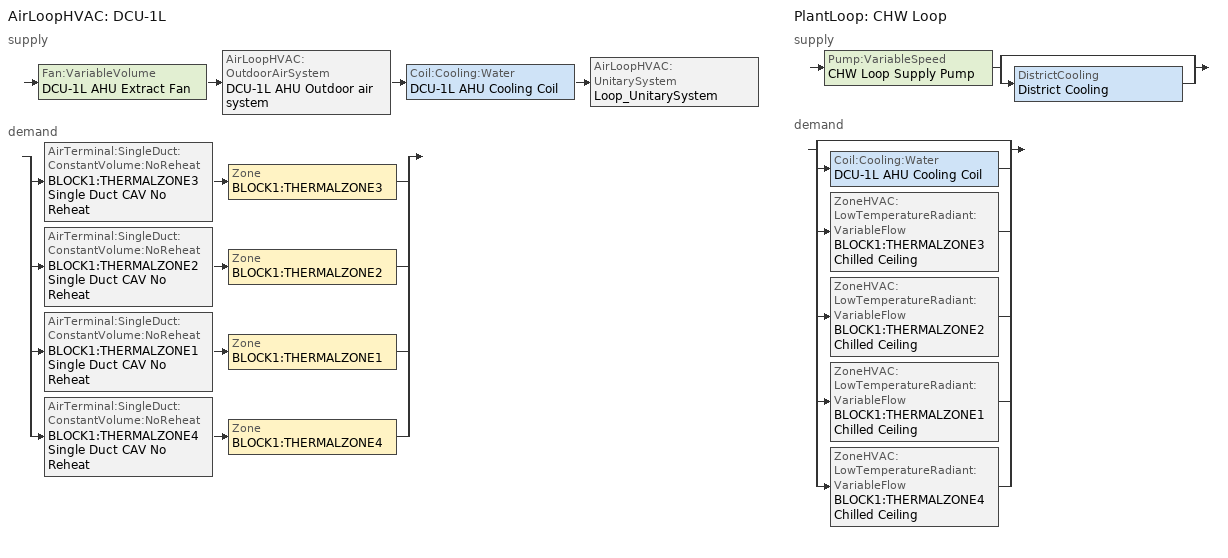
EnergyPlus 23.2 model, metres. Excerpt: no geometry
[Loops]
AirLoopHVAC 'DCU-1L'
 supply: Fan:VariableVolume 'DCU-1L AHU Extract Fan' > AirLoopHVAC:OutdoorAirSystem 'DCU-1L AHU Outdoor air system' > Coil:Cooling:Water 'DCU-1L AHU Cooling Coil' > AirLoopHVAC:UnitarySystem 'Loop_UnitarySystem'
 demand: split
  | AirTerminal:SingleDuct:ConstantVolume:NoReheat 'BLOCK1:THERMALZONE3 Single Duct CAV No Reheat' > Zone 'BLOCK1:THERMALZONE3'
  | AirTerminal:SingleDuct:ConstantVolume:NoReheat 'BLOCK1:THERMALZONE2 Single Duct CAV No Reheat' > Zone 'BLOCK1:THERMALZONE2'
  | AirTerminal:SingleDuct:ConstantVolume:NoReheat 'BLOCK1:THERMALZONE1 Single Duct CAV No Reheat' > Zone 'BLOCK1:THERMALZONE1'
  | AirTerminal:SingleDuct:ConstantVolume:NoReheat 'BLOCK1:THERMALZONE4 Single Duct CAV No Reheat' > Zone 'BLOCK1:THERMALZONE4'
PlantLoop 'CHW Loop'
 supply: Pump:VariableSpeed 'CHW Loop Supply Pump' > split
  | bypass
  | DistrictCooling 'District Cooling'
 demand: split
  | bypass
  | Coil:Cooling:Water 'DCU-1L AHU Cooling Coil'
  | ZoneHVAC:LowTemperatureRadiant:VariableFlow 'BLOCK1:THERMALZONE3 Chilled Ceiling'
  | ZoneHVAC:LowTemperatureRadiant:VariableFlow 'BLOCK1:THERMALZONE2 Chilled Ceiling'
  | ZoneHVAC:LowTemperatureRadiant:VariableFlow 'BLOCK1:THERMALZONE1 Chilled Ceiling'
  | ZoneHVAC:LowTemperatureRadiant:VariableFlow 'BLOCK1:THERMALZONE4 Chilled Ceiling'
[DesignSpecification:OutdoorAir] Outdoor Air Method=Sum; Outdoor Air Flow per Person {m3/s-person}=0.00236; Outdoor Air Flow per Zone Floor Area {m3/s-m2}=0.000305; Outdoor Air Flow per Zone {m3/s}=0; Outdoor Air Flow Air Changes per Hour {1/hr}=0; Outdoor Air Schedule=On 24/7
BLOCK1:THERMALZONE3 Design Specification Outdoor Air Object; BLOCK1:THERMALZONE2 Design Specification Outdoor Air Object; BLOCK1:THERMALZONE1 Design Specification Outdoor Air Object; BLOCK1:THERMALZONE4 Design Specification Outdoor Air Object
[DesignSpecification:ZoneAirDistribution] Zone Air Distribution Effectiveness in Cooling Mode=1; Zone Air Distribution Effectiveness in Heating Mode=1; Zone Secondary Recirculation Fraction=0
BLOCK1:THERMALZONE3 Design Specification Zone Air Distribution Object; BLOCK1:THERMALZONE2 Design Specification Zone Air Distribution Object; BLOCK1:THERMALZONE1 Design Specification Zone Air Distribution Object; BLOCK1:THERMALZONE4 Design Specification Zone Air Distribution Object
[Sizing:Zone] Zone Cooling Design Supply Air Temperature Input Method=SupplyAirTemperature; Zone Cooling Design Supply Air Temperature {C}=14; Zone Cooling Design Supply Air Temperature Difference {deltaC}=5; Zone Heating Design Supply Air Temperature Input Method=SupplyAirTemperature; Zone Heating Design Supply Air Temperature {C}=50; Zone Heating Design Supply Air Temperature Difference {deltaC}=15; Zone Cooling Design Supply Air Humidity Ratio {kgWater/kgDryAir}=0.009; Zone Heating Design Supply Air Humidity Ratio {kgWater/kgDryAir}=0.004; Zone Heating Sizing Factor=1.25; Zone Cooling Sizing Factor=1.15; Cooling Design Air Flow Method=DesignDay; Cooling Design Air Flow Rate {m3/s}=0; Cooling Minimum Air Flow per Zone Floor Area {m3/s-m2}=0.00076; Cooling Minimum Air Flow {m3/s}=0; Cooling Minimum Air Flow Fraction=0; Heating Design Air Flow Method=DesignDay; Heating Design Air Flow Rate {m3/s}=0; Heating Maximum Air Flow per Zone Floor Area {m3/s-m2}=0.00203; Heating Maximum Air Flow {m3/s}=0.14158; Heating Maximum Air Flow Fraction=0.3; Account for Dedicated Outdoor Air System=Yes; Dedicated Outdoor Air System Control Strategy=NeutralSupplyAir; Dedicated Outdoor Air Low Setpoint Temperature for Design {C}=autosize; Dedicated Outdoor Air High Setpoint Temperature for Design {C}=autosize; Zone Load Sizing Method=Sensible Load Only No Latent Load; Zone Latent Cooling Design Supply Air Humidity Ratio Input Method=HumidityRatioDifference; Zone Cooling Design Supply Air Humidity Ratio Difference {kgWater/kgDryAir}=0.005; Zone Latent Heating Design Supply Air Humidity Ratio Input Method=HumidityRatioDifference; Zone Humidification Design Supply Air Humidity Ratio Difference {kgWater/kgDryAir}=0.005
Name | Design Specification Outdoor Air Object | Design Specification Zone Air Distribution Object
BLOCK1:THERMALZONE3 | BLOCK1:THERMALZONE3 Design Specification Outdoor Air Object | BLOCK1:THERMALZONE3 Design Specification Zone Air Distribution Object
BLOCK1:THERMALZONE2 | BLOCK1:THERMALZONE2 Design Specification Outdoor Air Object | BLOCK1:THERMALZONE2 Design Specification Zone Air Distribution Object
BLOCK1:THERMALZONE1 | BLOCK1:THERMALZONE1 Design Specification Outdoor Air Object | BLOCK1:THERMALZONE1 Design Specification Zone Air Distribution Object
BLOCK1:THERMALZONE4 | BLOCK1:THERMALZONE4 Design Specification Outdoor Air Object | BLOCK1:THERMALZONE4 Design Specification Zone Air Distribution Object
[Sizing:System]
DCU-1L: Type of Load to Size On=Total; Design Outdoor Air Flow Rate {m3/s}=0.1389; Central Heating Maximum System Air Flow Ratio=autosize; Preheat Design Temperature {C}=5; Preheat Design Humidity Ratio {kgWater/kgDryAir}=0.008; Precool Design Temperature {C}=36; Precool Design Humidity Ratio {kgWater/kgDryAir}=0.008; Central Cooling Design Supply Air Temperature {C}=25; Central Heating Design Supply Air Temperature {C}=16; Type of Zone Sum to Use=Noncoincident; 100% Outdoor Air in Cooling=No; 100% Outdoor Air in Heating=No; Central Cooling Design Supply Air Humidity Ratio {kgWater/kgDryAir}=0.008; Central Heating Design Supply Air Humidity Ratio {kgWater/kgDryAir}=0.008; Cooling Supply Air Flow Rate Method=Designday; Heating Supply Air Flow Rate Method=Designday; System Outdoor Air Method=ZoneSum; Zone Maximum Outdoor Air Fraction=1; Cooling Design Capacity Method=CoolingDesignCapacity; Cooling Design Capacity {W}=autosize; Heating Design Capacity Method=HeatingDesignCapacity; Heating Design Capacity {W}=autosize; Central Cooling Capacity Control Method=OnOff
[Sizing:Plant]
CHW Loop: Loop Type=Cooling; Design Loop Exit Temperature {C}=7; Loop Design Temperature Difference {deltaC}=5
[ZoneControl:Thermostat] Control Type Schedule=Control type schedule: Always 4
Name | Zone or ZoneList | Control 1
BLOCK1:THERMALZONE3 Thermostat | BLOCK1:THERMALZONE3 | BLOCK1:THERMALZONE3 Dual SP
BLOCK1:THERMALZONE2 Thermostat | BLOCK1:THERMALZONE2 | BLOCK1:THERMALZONE2 Dual SP
BLOCK1:THERMALZONE1 Thermostat | BLOCK1:THERMALZONE1 | BLOCK1:THERMALZONE1 Dual SP
BLOCK1:THERMALZONE4 Thermostat | BLOCK1:THERMALZONE4 | BLOCK1:THERMALZONE4 Dual SP
[ZoneControl:Thermostat:OperativeTemperature] Radiative Fraction Input Mode=Constant; Fixed Radiative Fraction=0.5
Name | Thermostat
 | BLOCK1:THERMALZONE3 Thermostat
 | BLOCK1:THERMALZONE2 Thermostat
 | BLOCK1:THERMALZONE1 Thermostat
 | BLOCK1:THERMALZONE4 Thermostat
[ThermostatSetpoint:DualSetpoint]
Name | Heating Setpoint Temperature Schedule | Cooling Setpoint Temperature Schedule
BLOCK1:THERMALZONE3 Dual SP | BLOCK1:THERMALZONE3 Heating Setpoint Schedule | BLOCK1:THERMALZONE3 Cooling Setpoint Schedule
BLOCK1:THERMALZONE2 Dual SP | BLOCK1:THERMALZONE2 Heating Setpoint Schedule | BLOCK1:THERMALZONE2 Cooling Setpoint Schedule
BLOCK1:THERMALZONE1 Dual SP | BLOCK1:THERMALZONE1 Heating Setpoint Schedule | BLOCK1:THERMALZONE1 Cooling Setpoint Schedule
BLOCK1:THERMALZONE4 Dual SP | BLOCK1:THERMALZONE4 Heating Setpoint Schedule | BLOCK1:THERMALZONE4 Cooling Setpoint Schedule
[ZoneHVAC:LowTemperatureRadiant:VariableFlow:Design] Fluid to Radiant Surface Heat Transfer Model=ConvectionOnly; Hydronic Tubing Inside Diameter {m}=0.013; Hydronic Tubing Outside Diameter {m}=0.016; Hydronic Tubing Conductivity {W/m-K}=0.35; Temperature Control Type=OperativeTemperature; Setpoint Control Type=HalfFlowPower; Heating Design Capacity Method=HeatingDesignCapacity; Heating Control Throttling Range {deltaC}=2; Cooling Design Capacity Method=CapacityPerFloorArea; Cooling Design Capacity Per Floor Area {W/m2}=117; Cooling Control Throttling Range {deltaC}=2; Condensation Control Type=Off; Condensation Control Dewpoint Offset {C}=0
Name | Heating Control Temperature Schedule | Cooling Control Temperature Schedule
BLOCK1:THERMALZONE3 Chilled Ceiling Design Object | BLOCK1:THERMALZONE3 Heating Setpoint Schedule | BLOCK1:THERMALZONE3 Cooling Setpoint Schedule
BLOCK1:THERMALZONE2 Chilled Ceiling Design Object | BLOCK1:THERMALZONE2 Heating Setpoint Schedule | BLOCK1:THERMALZONE2 Cooling Setpoint Schedule
BLOCK1:THERMALZONE1 Chilled Ceiling Design Object | BLOCK1:THERMALZONE1 Heating Setpoint Schedule | BLOCK1:THERMALZONE1 Cooling Setpoint Schedule
BLOCK1:THERMALZONE4 Chilled Ceiling Design Object | BLOCK1:THERMALZONE4 Heating Setpoint Schedule | BLOCK1:THERMALZONE4 Cooling Setpoint Schedule
[ZoneHVAC:LowTemperatureRadiant:VariableFlow] Availability Schedule=00BCA_7:30 - 18:30 Mon - Fri; Hydronic Tubing Length {m}=autosize; Heating Design Capacity {W}=autosize; Maximum Cold Water Flow {m3/s}=autosize; Number of Circuits=OnePerSurface; Circuit Length {m}=106.7
Name | Design Object | Zone | Surface Name or Radiant Surface Group
BLOCK1:THERMALZONE3 Chilled Ceiling | BLOCK1:THERMALZONE3 Chilled Ceiling Design Object | BLOCK1:THERMALZONE3 | BLOCK1:THERMALZONE3 Chilled Ceiling Radiant Surface List
BLOCK1:THERMALZONE2 Chilled Ceiling | BLOCK1:THERMALZONE2 Chilled Ceiling Design Object | BLOCK1:THERMALZONE2 | BLOCK1:THERMALZONE2 Chilled Ceiling Radiant Surface List
BLOCK1:THERMALZONE1 Chilled Ceiling | BLOCK1:THERMALZONE1 Chilled Ceiling Design Object | BLOCK1:THERMALZONE1 | BLOCK1:THERMALZONE1 Chilled Ceiling Radiant Surface List
BLOCK1:THERMALZONE4 Chilled Ceiling | BLOCK1:THERMALZONE4 Chilled Ceiling Design Object | BLOCK1:THERMALZONE4 | BLOCK1:THERMALZONE4 Chilled Ceiling Radiant Surface List
[ZoneHVAC:LowTemperatureRadiant:SurfaceGroup]
Name | Surface 1 | Flow Fraction for Surface 1 | Surface 2 | Flow Fraction for Surface 2 | Surface 3 | Flow Fraction for Surface 3
BLOCK1:THERMALZONE3 Chilled Ceiling Radiant Surface List | BLOCK1:THERMALZONE3_Roof_1_0_0 | 1
BLOCK1:THERMALZONE2 Chilled Ceiling Radiant Surface List | BLOCK1:THERMALZONE2_Roof_1_0_0 | 0.208256 | BLOCK1:THERMALZONE2_Roof_1_0_1 | 0.791744
BLOCK1:THERMALZONE1 Chilled Ceiling Radiant Surface List | BLOCK1:THERMALZONE1_Roof_1_0_0 | 0.013095 | BLOCK1:THERMALZONE1_Roof_1_0_1 | 0.222765 | BLOCK1:THERMALZONE1_Roof_1_0_2 | 0.76414
BLOCK1:THERMALZONE4 Chilled Ceiling Radiant Surface List | BLOCK1:THERMALZONE4_Roof_1_0_0 | 0.472556 | BLOCK1:THERMALZONE4_Roof_1_0_1 | 0.527444
[AirTerminal:SingleDuct:ConstantVolume:NoReheat] Availability Schedule=00BCA_7:30 - 18:30 Mon - Fri
Name | Maximum Air Flow Rate {m3/s}
BLOCK1:THERMALZONE3 Single Duct CAV No Reheat; BLOCK1:THERMALZONE2 Single Duct CAV No Reheat | autosize
BLOCK1:THERMALZONE1 Single Duct CAV No Reheat; BLOCK1:THERMALZONE4 Single Duct CAV No Reheat | 1
[Zone equipment]
BLOCK1:THERMALZONE3: BLOCK1:THERMALZONE3 Chilled Ceiling, BLOCK1:THERMALZONE3 Single Duct CAV No Reheat
BLOCK1:THERMALZONE2: BLOCK1:THERMALZONE2 Chilled Ceiling, BLOCK1:THERMALZONE2 Single Duct CAV No Reheat
BLOCK1:THERMALZONE1: BLOCK1:THERMALZONE1 Chilled Ceiling, BLOCK1:THERMALZONE1 Single Duct CAV No Reheat
BLOCK1:THERMALZONE4: BLOCK1:THERMALZONE4 Chilled Ceiling, BLOCK1:THERMALZONE4 Single Duct CAV No Reheat
[Fan:VariableVolume] Availability Schedule=00BCA_7:30 - 18:30 Mon - Fri; Fan Total Efficiency=0.7; Pressure Rise {Pa}=600; Maximum Flow Rate {m3/s}=0.16972; Fan Power Minimum Flow Fraction=0.25; Motor Efficiency=0.9; Motor In Airstream Fraction=1; Fan Power Coefficient 1=0.350712; Fan Power Coefficient 2=0.308505; Fan Power Coefficient 3=-0.541374; Fan Power Coefficient 4=0.871988; Fan Power Coefficient 5=0
Name | Fan Power Minimum Flow Rate Input Method | Fan Power Minimum Air Flow Rate {m3/s}
DCU-1L AHU Extract Fan | Fraction | 0
DCU-1L AHU Supply Fan | FixedFlowRate | 0.139
[Coil:Cooling:Water]
DCU-1L AHU Cooling Coil: Availability Schedule=00BCA_7:30 - 18:30 Mon - Fri; Design Water Flow Rate {m3/s}=autosize; Design Air Flow Rate {m3/s}=1; Design Inlet Water Temperature {C}=7; Design Inlet Air Temperature {C}=36; Design Outlet Air Temperature {C}=25; Design Inlet Air Humidity Ratio {kgWater/kgDryAir}=0.0327; Design Outlet Air Humidity Ratio {kgWater/kgDryAir}=0.017; Type of Analysis=SimpleAnalysis; Heat Exchanger Configuration=CrossFlow
[Coil:Cooling:DX:SingleSpeed]
DX Cooling Coil 1: Availability Schedule=00BCA_7:30 - 18:30 Mon - Fri; Gross Rated Total Cooling Capacity {W}=5600; Gross Rated Sensible Heat Ratio=0.75; Gross Rated Cooling COP {W/W}=3; Rated Air Flow Rate {m3/s}=0.1389; 2017 Rated Evaporator Fan Power Per Volume Flow Rate {W/(m3/s)}=1250; Total Cooling Capacity Function of Temperature Curve=DXClgCoilTotalClgCapFuncTemperature; Total Cooling Capacity Function of Flow Fraction Curve=DXClgCoilTotalClgCapFuncFlowFraction; Energy Input Ratio Function of Temperature Curve=DXClgCoilEnergyInputRatioFuncTemperature; Energy Input Ratio Function of Flow Fraction Curve=DXClgCoilEnergyInputRatioFuncFlowFraction; Part Load Fraction Correlation Curve=DXCoilPartLoadFractionCorrelation; Minimum Outdoor Dry-Bulb Temperature for Compressor Operation {C}=-25; Condenser Type=AirCooled; Evaporative Condenser Effectiveness=0.9; Maximum Outdoor Dry-Bulb Temperature for Crankcase Heater Operation {C}=10; Basin Heater Setpoint Temperature {C}=2; Report ASHRAE Standard 127 Performance Ratings=No
[CoilSystem:Cooling:DX:HeatExchangerAssisted]
HeatExchangerAssistedCoolingCoil: Heat Exchanger=Air to Air Heat Exchanger 1; Cooling Coil=DX Cooling Coil 1
[HeatExchanger:AirToAir:SensibleAndLatent]
Air to Air Heat Exchanger 1: Availability Schedule=00BCA_7:30 - 18:30 Mon - Fri; Nominal Supply Air Flow Rate {m3/s}=0.1389; Sensible Effectiveness at 100% Heating Air Flow=0.7; Latent Effectiveness at 100% Heating Air Flow=0.7; Sensible Effectiveness at 75% Heating Air Flow=0.75; Latent Effectiveness at 75% Heating Air Flow=0.75; Sensible Effectiveness at 100% Cooling Air Flow=0.7; Latent Effectiveness at 100% Cooling Air Flow=0.7; Sensible Effectiveness at 75% Cooling Air Flow=0.75; Latent Effectiveness at 75% Cooling Air Flow=0.75; Nominal Electric Power {W}=1900; Supply Air Outlet Temperature Control=Yes; Heat Exchanger Type=Plate; Frost Control Type=None; Threshold Temperature {C}=1.7; Initial Defrost Time Fraction=0.083; Rate of Defrost Time Fraction Increase {1/K}=0.012; Economizer Lockout=Yes
[AirLoopHVAC:UnitarySystem]
Loop_UnitarySystem: Control Type=Load; Controlling Zone or Thermostat Location=BLOCK1:THERMALZONE1; Dehumidification Control Type=None; Availability Schedule=00BCA_7:30 - 18:30 Mon - Fri; Supply Fan=DCU-1L AHU Supply Fan; Fan Placement=BlowThrough; Supply Air Fan Operating Mode Schedule=00BCA_7:30 - 18:30 Mon - Fri; DX Heating Coil Sizing Ratio=1; Cooling Coil=HeatExchangerAssistedCoolingCoil; Use DOAS DX Cooling Coil=No; Minimum Supply Air Temperature {C}=2; Latent Load Control=LatentWithSensibleLoadControl; Cooling Supply Air Flow Rate Method=SupplyAirFlowRate; Cooling Supply Air Flow Rate {m3/s}=0.1389; No Load Supply Air Flow Rate Method=SupplyAirFlowRate; No Load Supply Air Flow Rate {m3/s}=0.1389; Maximum Supply Air Temperature {C}=80; Maximum Outdoor Dry-Bulb Temperature for Supplemental Heater Operation {C}=21; Maximum Temperature for Heat Recovery {C}=80
[Controller:WaterCoil]
DCU-1L AHU Cooling Coil Controller: Control Variable=Temperature; Action=Reverse; Actuator Variable=Flow; Controller Convergence Tolerance {deltaC}=autosize; Maximum Actuated Flow {m3/s}=autosize; Minimum Actuated Flow {m3/s}=0
[Controller:OutdoorAir]
DCU-1L AHU Outdoor Air Controller: Minimum Outdoor Air Flow Rate {m3/s}=0.16972; Maximum Outdoor Air Flow Rate {m3/s}=autosize; Economizer Control Type=NoEconomizer; Economizer Control Action Type=ModulateFlow; Economizer Maximum Limit Dry-Bulb Temperature {C}=25; Lockout Type=NoLockout; Minimum Limit Type=FixedMinimum; Minimum Outdoor Air Schedule=Min outdoor air schedule: Always 0.3; Mechanical Ventilation Controller=DCU-1L AHU Mechanical Ventilation Controller; High Humidity Control=No; High Humidity Outdoor Air Flow Ratio=1; Control High Indoor Humidity Based on Outdoor Humidity Ratio=Yes; Heat Recovery Bypass Control Type=BypassWhenWithinEconomizerLimits
[Controller:MechanicalVentilation]
DCU-1L AHU Mechanical Ventilation Controller: Availability Schedule=On 24/7; Demand Controlled Ventilation=Yes; System Outdoor Air Method=Standard62.1VentilationRateProcedure; Zone Maximum Outdoor Air Fraction=1; Zone or ZoneList 1=BLOCK1:THERMALZONE3; Design Specification Outdoor Air Object Name 1=BLOCK1:THERMALZONE3 Design Specification Outdoor Air Object; Design Specification Zone Air Distribution Object Name 1=BLOCK1:THERMALZONE3 Design Specification Zone Air Distribution Object; Zone or ZoneList 2=BLOCK1:THERMALZONE2; Design Specification Outdoor Air Object Name 2=BLOCK1:THERMALZONE2 Design Specification Outdoor Air Object; Design Specification Zone Air Distribution Object Name 2=BLOCK1:THERMALZONE2 Design Specification Zone Air Distribution Object; Zone or ZoneList 3=BLOCK1:THERMALZONE1; Design Specification Outdoor Air Object Name 3=BLOCK1:THERMALZONE1 Design Specification Outdoor Air Object; Design Specification Zone Air Distribution Object Name 3=BLOCK1:THERMALZONE1 Design Specification Zone Air Distribution Object; Zone or ZoneList 4=BLOCK1:THERMALZONE4; Design Specification Outdoor Air Object Name 4=BLOCK1:THERMALZONE4 Design Specification Outdoor Air Object; Design Specification Zone Air Distribution Object Name 4=BLOCK1:THERMALZONE4 Design Specification Zone Air Distribution Object
[AirLoopHVAC]
DCU-1L: Design Supply Air Flow Rate {m3/s}=0.1697; Design Return Air Flow Fraction of Supply Air Flow=1
[Pump:VariableSpeed]
CHW Loop Supply Pump: Design Maximum Flow Rate {m3/s}=autosize; Design Pump Head {Pa}=20000; Design Power Consumption {W}=autosize; Motor Efficiency=0.9; Fraction of Motor Inefficiencies to Fluid Stream=0; Coefficient 1 of the Part Load Performance Curve=0; Coefficient 2 of the Part Load Performance Curve=1; Coefficient 3 of the Part Load Performance Curve=0; Coefficient 4 of the Part Load Performance Curve=0; Design Minimum Flow Rate {m3/s}=0; Pump Control Type=Intermittent
[DistrictCooling]
District Cooling: Nominal Capacity {W}=50000; Capacity Fraction Schedule=On 24/7
[PlantLoop]
CHW Loop: Fluid Type=Water; Plant Equipment Operation Scheme=CHW Loop Operation; Maximum Loop Temperature {C}=80; Minimum Loop Temperature {C}=0; Maximum Loop Flow Rate {m3/s}=autosize; Minimum Loop Flow Rate {m3/s}=0; Plant Loop Volume {m3}=autocalculate; Load Distribution Scheme=SequentialLoad; Plant Loop Demand Calculation Scheme=SingleSetpoint; Common Pipe Simulation=None; Pressure Simulation Type=None
[PlantEquipmentList]
CHW Loop Scheme 1 Range 1 Equipment List: District Cooling
[PlantEquipmentOperation:CoolingLoad]
CHW Loop Scheme 1: Load Range 1 Lower Limit {W}=0; Load Range 1 Upper Limit {W}=1e+15; Range 1 Equipment List=CHW Loop Scheme 1 Range 1 Equipment List
[PlantEquipmentOperationSchemes]
CHW Loop Operation: Control Scheme 1=CHW Loop Scheme 1; Control Scheme 1 Schedule=On 24/7
[SetpointManager:MixedAir] Control Variable=Temperature
Name | Setpoint Node or NodeList
DCU-1L AHU Outdoor air system Mixed Air Manager | DCU-1L AHU Mixed Air Outlet
DCU-1L AHU Cooling Coil Mixed Air Manager | DCU-1L AHU Cooling Coil Air Outlet Node
[Schedule:Day:Hourly]
Off: 0, 0, 0, 0, 0, 0, 0, 0, 0, 0, 0, 0, 0, 0, 0, 0, 0, 0, 0, 0, 0, 0, 0, 0
[Schedule:Week:Daily]
Off: Off, Off, Off, Off, Off, Off, Off, Off, Off, Off, Off, Off
[Schedule:Compact]
Off: Through: 12/31, For: AllDays, Until: 24:00, 0
On 24/7: Through: 12/31, For: AllDays, Until: 24:00, 1
Control type schedule: Always 4: Through: 12/31, For: AllDays, Until: 24:00, 4
Min outdoor air schedule: Always 0.3: Through: 12/31, For: AllDays, Until: 24:00, 0.3
00BCA_7:30 - 18:30 Mon - Fri: Through: 31 Dec, For: Weekdays SummerDesignDay WinterDesignDay, Until: 07:30, 0, Until: 18:30, 1, Until: 24:00, 0, For: Weekends, Until: 24:00, 0, For: AllOtherDays, Until: 24:00, 0
BLOCK1:THERMALZONE3 Heating Setpoint Schedule; BLOCK1:THERMALZONE2 Heating Setpoint Schedule; BLOCK1:THERMALZONE1 Heating Setpoint Schedule; BLOCK1:THERMALZONE4 Heating Setpoint Schedule: Through: 12/31, For: AllDays, Until: 24:00, -50
BLOCK1:THERMALZONE3 Cooling Setpoint Schedule; BLOCK1:THERMALZONE2 Cooling Setpoint Schedule; BLOCK1:THERMALZONE1 Cooling Setpoint Schedule; BLOCK1:THERMALZONE4 Cooling Setpoint Schedule: Through: 31 Dec, For: Weekdays SummerDesignDay WinterDesignDay, Until: 07:30, 100, Until: 18:30, 26, Until: 24:00, 100, For: Weekends, Until: 24:00, 100, For: AllOtherDays, Until: 24:00, 100
[Curve:Quadratic]
Name | Coefficient1 Constant | Coefficient2 x | Coefficient3 x**2 | Minimum Value of x | Maximum Value of x
DXClgCoilTotalClgCapFuncFlowFraction | 0.8 | 0.2 | 0 | 0.5 | 1.5
DXClgCoilEnergyInputRatioFuncFlowFraction | 1.1552 | -.1808 | 0.0256 | 0.5 | 1.5
DXCoilPartLoadFractionCorrelation | 0.85 | 0.15 | 0 | 0 | 1
[Curve:Biquadratic] Minimum Value of x=12.77778; Maximum Value of x=23.88889; Minimum Value of y=18; Maximum Value of y=46.11111; Input Unit Type for X=Temperature; Input Unit Type for Y=Temperature; Output Unit Type=Dimensionless
Name | Coefficient1 Constant | Coefficient2 x | Coefficient3 x**2 | Coefficient4 y | Coefficient5 y**2 | Coefficient6 x*y
DXClgCoilTotalClgCapFuncTemperature | 0.942589 | 0.00954336 | 0.000683771 | -0.0110427 | 5.249e-06 | -9.72e-06
DXClgCoilEnergyInputRatioFuncTemperature | 0.342363 | 0.0348798 | -0.000623606 | 0.00497647 | 0.000437885 | -0.000727918
